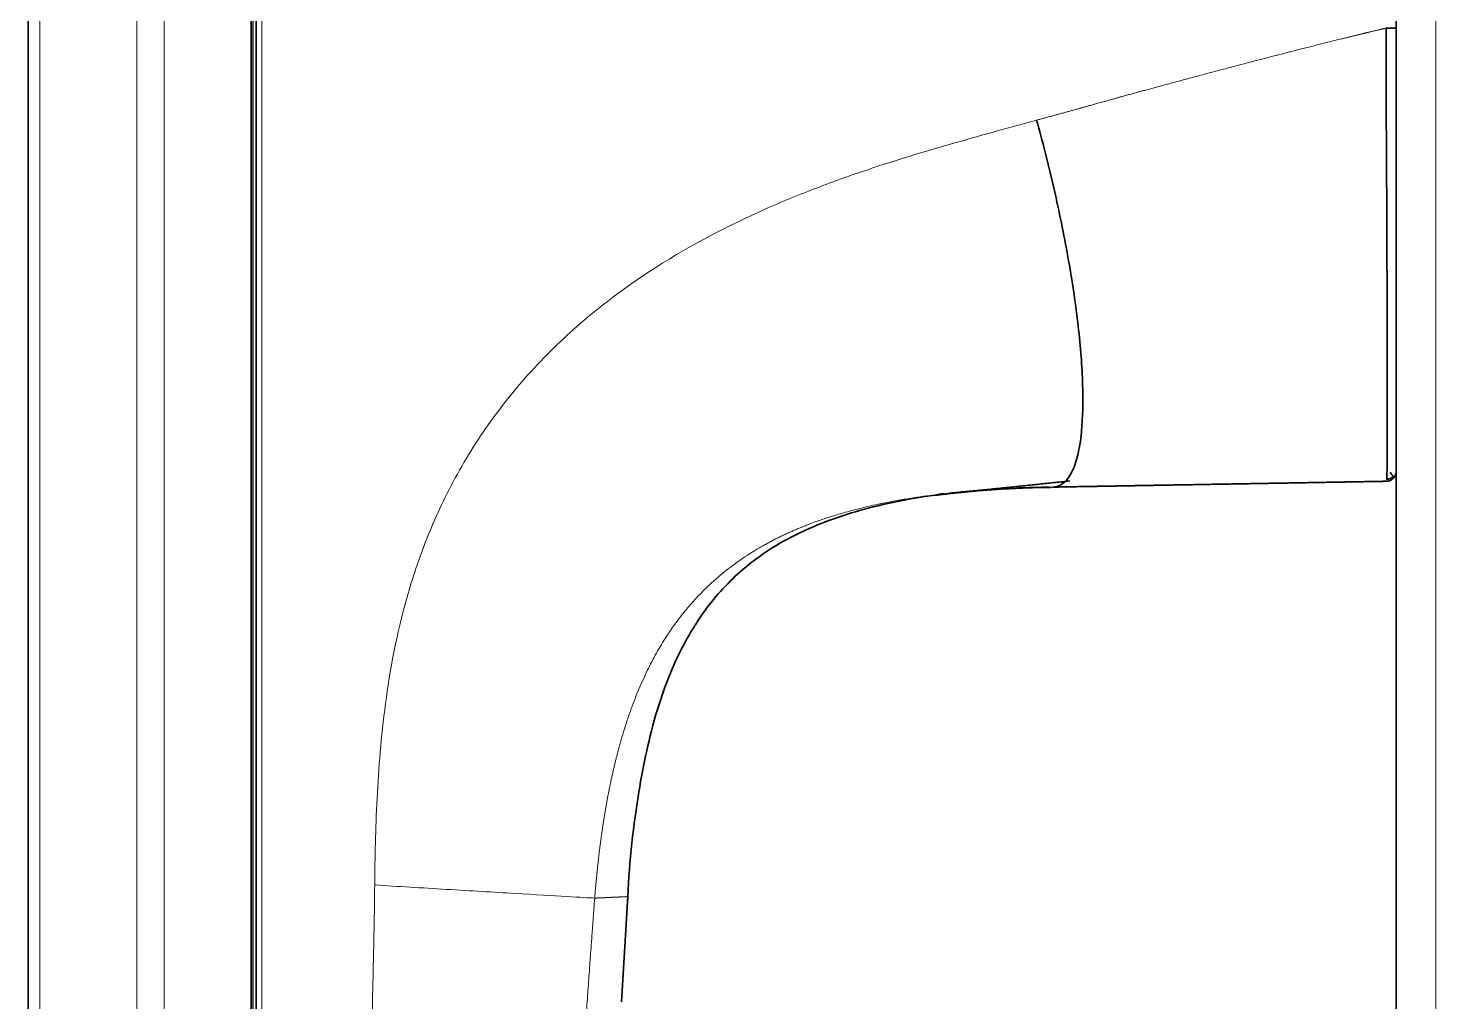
# Model space of a CAD drawing. Header units: inches. Extents: x -1096 to 3103, y -191 to 3207.
# Drawn here: x -53.2 to 17.8, y 1598.8 to 1647.9 of the extents above; entities that cross this region are included whole.
import ezdxf

# ---------------------------------------------------------------- set-up
doc = ezdxf.new("R2010")
doc.units = ezdxf.units.IN

msp = doc.modelspace()

# ---------------------------------------------------------------- linework, layer by layer
at = {"lineweight": 35}
for p, q in [((15.768, 1895.141), (15.768, 1263.141)), ((-53.232, 1494.441), (-53.232, 1670.141)), ((-41.984, 1664.501), (-41.984, 1500.08)), ((-41.962, 1664.501), (-41.962, 1500.08)), ((-41.732, 1664.246), (-41.732, 1497.748)), ((15.768, 1647.932), (15.768, 1651.184)), ((-23.31, 1598.826), (-22.985, 1604.131))]:
    msp.add_line(p, q, dxfattribs=at)
at = {"lineweight": 13}
for p, q in [((17.768, 1895.141), (17.768, 1263.141)), ((-52.647, 1670.141), (-52.647, 1494.441)), ((-47.751, 1668.926), (-47.751, 1495.414)), ((-46.38, 1668.559), (-46.38, 1495.55)), ((-41.878, 1664.246), (-41.878, 1497.748)), ((-41.44, 1497.748), (-41.44, 1664.246))]:
    msp.add_line(p, q, dxfattribs=at)
for points, degree, knots in [([(-2.367, 1643.292), (-1.455, 1643.536), (-0.152, 1643.899), (0.389, 1644.05), (1.462, 1644.35), (2.017, 1644.503), (3.978, 1645.044), (6.423, 1645.695), (8.825, 1646.334), (10.838, 1646.846), (11.971, 1647.133), (13.046, 1647.4), (13.649, 1647.549), (14.15, 1647.669), (14.416, 1647.733), (14.978, 1647.866), (15.255, 1647.932)], 2, [0, 0, 0, 0.125, 0.125, 0.1875, 0.25, 0.25, 0.5, 0.5, 0.75, 0.75, 0.875, 0.875, 0.9375, 0.9375, 0.96875, 1, 1, 1]), ([(-35.754, 1604.719), (-35.743, 1606.093), (-35.697, 1608.288), (-35.493, 1611.4), (-35.15, 1614.652), (-34.496, 1618.226), (-33.207, 1622.143), (-31.772, 1625.259), (-29.838, 1628.338), (-27.428, 1631.208), (-24.724, 1633.678), (-20.981, 1636.382), (-17.276, 1638.313), (-13.781, 1639.775), (-10.386, 1641.001), (-7.178, 1641.958), (-4.331, 1642.756), (-3.02, 1643.117), (-2.367, 1643.292)], 3, [0, 0, 0, 0, 0.1, 0.15, 0.2, 0.3, 0.35, 0.4, 0.45, 0.5, 0.55, 0.6, 0.7, 0.75, 0.8, 0.9, 0.95, 1, 1, 1, 1]), ([(-1.559, 1624.786), (-1.606, 1624.785), (-1.698, 1624.783), (-1.834, 1624.781), (-1.965, 1624.778), (-2.092, 1624.775), (-2.214, 1624.772), (-2.333, 1624.768), (-2.447, 1624.765), (-2.556, 1624.762), (-2.662, 1624.758), (-2.764, 1624.755), (-2.861, 1624.752), (-2.955, 1624.748), (-3.045, 1624.745), (-3.13, 1624.742), (-3.213, 1624.738), (-3.291, 1624.735), (-3.365, 1624.732), (-3.436, 1624.729), (-3.503, 1624.726), (-3.615, 1624.721), (-3.772, 1624.713), (-3.978, 1624.703), (-4.186, 1624.691), (-4.396, 1624.679), (-4.608, 1624.666), (-4.821, 1624.652), (-5.037, 1624.637), (-5.254, 1624.621), (-5.473, 1624.604), (-5.772, 1624.579), (-6.173, 1624.543), (-6.696, 1624.491), (-7.279, 1624.425), (-7.917, 1624.344), (-8.604, 1624.244), (-9.333, 1624.124), (-10.005, 1623.996), (-10.592, 1623.872), (-11.068, 1623.762), (-11.503, 1623.654), (-11.899, 1623.548), (-12.258, 1623.445), (-12.584, 1623.347), (-12.876, 1623.254), (-13.138, 1623.167), (-13.37, 1623.087), (-13.573, 1623.014), (-13.749, 1622.949), (-13.899, 1622.892), (-14.023, 1622.844), (-14.122, 1622.805), (-14.196, 1622.775), (-14.299, 1622.733), (-14.44, 1622.674), (-14.628, 1622.594), (-14.818, 1622.51), (-15.01, 1622.422), (-15.204, 1622.331), (-15.401, 1622.235), (-15.599, 1622.136), (-15.799, 1622.031), (-16, 1621.923), (-16.32, 1621.744), (-16.722, 1621.504), (-17.172, 1621.212), (-17.529, 1620.961), (-17.803, 1620.758), (-18.052, 1620.564), (-18.298, 1620.364), (-18.562, 1620.138), (-18.809, 1619.915), (-19.041, 1619.695), (-19.258, 1619.48), (-19.462, 1619.268), (-19.766, 1618.939), (-20.158, 1618.48), (-20.619, 1617.876), (-20.994, 1617.327), (-21.298, 1616.839), (-21.545, 1616.415), (-21.781, 1615.979), (-22.007, 1615.531), (-22.223, 1615.071), (-22.429, 1614.598), (-22.626, 1614.113), (-22.814, 1613.615), (-22.952, 1613.22), (-23.048, 1612.932), (-23.104, 1612.757), (-23.16, 1612.581), (-23.215, 1612.403), (-23.268, 1612.225), (-23.321, 1612.045), (-23.372, 1611.864), (-23.422, 1611.683), (-23.472, 1611.5), (-23.52, 1611.316), (-23.567, 1611.131), (-23.614, 1610.945), (-23.659, 1610.758), (-23.703, 1610.57), (-23.747, 1610.381), (-23.789, 1610.191), (-23.83, 1610), (-23.871, 1609.808), (-23.911, 1609.615), (-23.949, 1609.421), (-23.987, 1609.226), (-24.024, 1609.03), (-24.06, 1608.833), (-24.095, 1608.635), (-24.129, 1608.436), (-24.162, 1608.237), (-24.195, 1608.036), (-24.226, 1607.834), (-24.257, 1607.632), (-24.287, 1607.428), (-24.316, 1607.224), (-24.344, 1607.019), (-24.372, 1606.812), (-24.398, 1606.605), (-24.424, 1606.397), (-24.449, 1606.189), (-24.473, 1605.979), (-24.497, 1605.768), (-24.519, 1605.557), (-24.541, 1605.345), (-24.563, 1605.132), (-24.583, 1604.919), (-24.603, 1604.704), (-24.622, 1604.489), (-24.64, 1604.274), (-24.651, 1604.13), (-24.657, 1604.058)], 3, [0, 0, 0, 0, 0.003959, 0.00779, 0.011495, 0.015075, 0.018533, 0.02187, 0.025088, 0.028188, 0.031172, 0.034042, 0.036799, 0.039443, 0.041978, 0.044403, 0.046719, 0.048929, 0.051033, 0.053031, 0.054926, 0.056718, 0.062458, 0.068261, 0.074124, 0.080043, 0.086017, 0.092043, 0.098119, 0.104243, 0.110411, 0.116622, 0.129537, 0.144338, 0.160883, 0.179024, 0.198607, 0.219473, 0.241468, 0.256491, 0.270303, 0.282981, 0.294592, 0.305193, 0.314835, 0.323558, 0.331397, 0.338383, 0.344543, 0.349897, 0.354465, 0.358261, 0.361297, 0.363582, 0.365125, 0.370855, 0.376695, 0.382644, 0.388702, 0.394865, 0.401135, 0.407509, 0.413989, 0.420572, 0.427261, 0.445626, 0.461035, 0.473607, 0.483418, 0.490511, 0.500901, 0.510875, 0.520445, 0.529621, 0.53841, 0.546819, 0.554851, 0.576926, 0.598484, 0.619602, 0.633301, 0.647084, 0.660974, 0.674992, 0.689159, 0.703494, 0.718015, 0.73274, 0.747691, 0.752758, 0.757842, 0.762943, 0.76806, 0.773196, 0.778349, 0.783519, 0.788709, 0.793916, 0.799142, 0.804386, 0.809649, 0.814931, 0.820231, 0.825551, 0.830888, 0.836245, 0.84162, 0.847013, 0.852426, 0.857858, 0.86331, 0.868781, 0.874272, 0.879783, 0.885314, 0.890865, 0.896437, 0.902028, 0.90764, 0.913272, 0.918923, 0.924595, 0.930286, 0.935996, 0.941725, 0.947474, 0.95324, 0.959026, 0.964829, 0.970649, 0.976487, 0.982341, 0.988212, 0.994098, 1, 1, 1, 1]), ([(-7.319, 1624.446), (-7.272, 1624.452), (-7.19, 1624.461), (-7.107, 1624.47), (-7.072, 1624.474)], 3, [0, 0, 0, 0, 0.571678, 1, 1, 1, 1]), ([(-38.563, 1493.04), (-38.063, 1511.529), (-37.328, 1539.378), (-36.491, 1571.898), (-36.087, 1588.283), (-35.915, 1596.46), (-35.814, 1601.161), (-35.764, 1603.458), (-35.754, 1604.719)], 3, [0, 0, 0, 0, 0.496997, 0.748496, 0.874245, 0.93712, 0.968557, 1, 1, 1, 1]), ([(-24.657, 1604.058), (-24.93, 1604.072), (-25.872, 1604.126), (-28.553, 1604.284), (-32.11, 1604.498), (-34.589, 1604.648), (-35.754, 1604.719)], 3, [0, 0, 0, 0, 0.249988, 0.499993, 0.749999, 1, 1, 1, 1]), ([(-24.657, 1604.058), (-24.661, 1604.002), (-24.67, 1603.89), (-24.682, 1603.72), (-24.695, 1603.548), (-24.709, 1603.373), (-24.722, 1603.195), (-24.735, 1603.015), (-24.749, 1602.832), (-24.762, 1602.647), (-24.776, 1602.458), (-24.803, 1602.088), (-24.849, 1601.452), (-24.905, 1600.688), (-24.956, 1599.977), (-24.997, 1599.403), (-25.039, 1598.828), (-25.08, 1598.254), (-25.121, 1597.68), (-25.202, 1596.559), (-25.313, 1595.03), (-25.442, 1593.233), (-25.542, 1591.855), (-25.612, 1590.894), (-25.66, 1590.218), (-25.699, 1589.683), (-25.738, 1589.145), (-25.778, 1588.593), (-25.818, 1588.029), (-25.86, 1587.451), (-25.902, 1586.861), (-25.945, 1586.257), (-25.99, 1585.64), (-26.035, 1585.01), (-26.081, 1584.366), (-26.128, 1583.71), (-26.176, 1583.04), (-26.225, 1582.357), (-26.275, 1581.661), (-26.326, 1580.952), (-26.378, 1580.23), (-26.43, 1579.495), (-26.484, 1578.746), (-26.538, 1577.984), (-26.594, 1577.209), (-26.706, 1575.633), (-26.878, 1573.234), (-27.11, 1569.99), (-27.348, 1566.664), (-27.592, 1563.258), (-27.841, 1559.771), (-28.097, 1556.203), (-28.358, 1552.554), (-28.629, 1548.777), (-28.907, 1544.898), (-29.19, 1540.946), (-29.474, 1536.997), (-29.757, 1533.05), (-30.04, 1529.105), (-30.323, 1525.163), (-30.606, 1521.223), (-30.89, 1517.285), (-31.173, 1513.349), (-31.456, 1509.416), (-31.738, 1505.485), (-32.021, 1501.556), (-32.304, 1497.63), (-32.492, 1495.013), (-32.586, 1493.705)], 3, [0, 0, 0, 0, 0.001515, 0.003053, 0.004616, 0.006203, 0.007814, 0.009449, 0.011108, 0.012791, 0.014499, 0.01623, 0.022857, 0.031796, 0.037001, 0.042205, 0.047411, 0.052616, 0.057822, 0.063029, 0.083104, 0.099391, 0.111888, 0.120596, 0.125515, 0.130273, 0.135149, 0.140145, 0.14526, 0.150494, 0.155847, 0.16132, 0.166912, 0.172623, 0.178453, 0.184403, 0.190472, 0.19666, 0.202967, 0.209394, 0.21594, 0.222605, 0.229389, 0.236293, 0.243316, 0.250458, 0.27913, 0.308534, 0.338669, 0.369537, 0.401135, 0.433466, 0.466528, 0.500322, 0.536151, 0.571959, 0.607745, 0.64351, 0.679254, 0.714977, 0.750679, 0.78636, 0.822019, 0.857658, 0.893275, 0.928871, 0.964446, 1, 1, 1, 1]), ([(-22.988, 1604.134), (-22.987, 1604.135), (-22.986, 1604.135), (-22.985, 1604.135), (-22.985, 1604.135), (-22.985, 1604.135), (-22.987, 1604.134), (-22.989, 1604.134), (-22.992, 1604.134), (-22.996, 1604.134), (-23.001, 1604.134), (-23.007, 1604.134), (-23.013, 1604.133), (-23.021, 1604.133), (-23.029, 1604.133), (-23.038, 1604.132), (-23.048, 1604.132), (-23.058, 1604.131), (-23.07, 1604.131), (-23.082, 1604.13), (-23.095, 1604.129), (-23.109, 1604.129), (-23.124, 1604.128), (-23.14, 1604.127), (-23.157, 1604.127), (-23.174, 1604.126), (-23.192, 1604.125), (-23.211, 1604.124), (-23.231, 1604.123), (-23.252, 1604.122), (-23.273, 1604.121), (-23.295, 1604.12), (-23.319, 1604.119), (-23.343, 1604.118), (-23.368, 1604.117), (-23.393, 1604.116), (-23.42, 1604.114), (-23.447, 1604.113), (-23.475, 1604.112), (-23.504, 1604.111), (-23.534, 1604.109), (-23.565, 1604.108), (-23.597, 1604.106), (-23.629, 1604.105), (-23.662, 1604.103), (-23.696, 1604.102), (-23.731, 1604.1), (-23.767, 1604.098), (-23.803, 1604.097), (-23.841, 1604.095), (-23.879, 1604.093), (-23.918, 1604.092), (-23.958, 1604.09), (-23.999, 1604.088), (-24.04, 1604.086), (-24.083, 1604.084), (-24.126, 1604.082), (-24.17, 1604.08), (-24.215, 1604.078), (-24.261, 1604.076), (-24.307, 1604.074), (-24.355, 1604.071), (-24.403, 1604.069), (-24.452, 1604.067), (-24.502, 1604.065), (-24.553, 1604.062), (-24.604, 1604.06), (-24.639, 1604.058), (-24.657, 1604.058)], 3, [0, 0, 0, 0, 0.01506, 0.030138, 0.045217, 0.060299, 0.075383, 0.090469, 0.105558, 0.120649, 0.135742, 0.150838, 0.165936, 0.181036, 0.196139, 0.211244, 0.226351, 0.241461, 0.256573, 0.271687, 0.286804, 0.301923, 0.317045, 0.332169, 0.347295, 0.362424, 0.377555, 0.392688, 0.407824, 0.422962, 0.438103, 0.453246, 0.468391, 0.483539, 0.498689, 0.513841, 0.528996, 0.544153, 0.559313, 0.574475, 0.58964, 0.604807, 0.619976, 0.635148, 0.650322, 0.665499, 0.680678, 0.695859, 0.711043, 0.726229, 0.741418, 0.756609, 0.771802, 0.786998, 0.802197, 0.817398, 0.832601, 0.847807, 0.863015, 0.878226, 0.893439, 0.908655, 0.923873, 0.939093, 0.954316, 0.969542, 0.98477, 1, 1, 1, 1])]:
    msp.add_open_spline(points, degree=degree, knots=knots, dxfattribs=at)
at = {"lineweight": 35}
for points, degree, knots in [([(15.288, 1625.174), (15.288, 1625.176), (15.289, 1625.183), (15.29, 1625.196), (15.291, 1625.215), (15.292, 1625.235), (15.293, 1625.259), (15.294, 1625.284), (15.296, 1625.312), (15.297, 1625.343), (15.298, 1625.377), (15.299, 1625.414), (15.3, 1625.455), (15.302, 1625.498), (15.303, 1625.546), (15.304, 1625.597), (15.305, 1625.653), (15.306, 1625.713), (15.307, 1625.778), (15.308, 1625.847), (15.309, 1625.922), (15.31, 1626.001), (15.311, 1626.087), (15.312, 1626.178), (15.313, 1626.275), (15.313, 1626.379), (15.314, 1626.489), (15.315, 1626.606), (15.315, 1626.73), (15.316, 1626.862), (15.316, 1627.001), (15.316, 1627.148), (15.316, 1627.304), (15.317, 1627.468), (15.317, 1627.641), (15.317, 1627.823), (15.317, 1628.015), (15.317, 1628.216), (15.316, 1628.427), (15.316, 1628.648), (15.316, 1628.88), (15.315, 1629.122), (15.315, 1629.375), (15.315, 1629.639), (15.314, 1629.915), (15.314, 1630.202), (15.313, 1630.5), (15.313, 1630.811), (15.312, 1631.133), (15.312, 1631.467), (15.311, 1631.884), (15.311, 1632.386), (15.31, 1632.972), (15.309, 1633.56), (15.308, 1634.148), (15.306, 1634.735), (15.305, 1635.318), (15.303, 1635.896), (15.302, 1636.467), (15.3, 1637.029), (15.299, 1637.426), (15.298, 1637.655), (15.298, 1637.722), (15.298, 1637.789), (15.298, 1637.857), (15.297, 1637.927), (15.297, 1637.997), (15.297, 1638.068), (15.296, 1638.14), (15.296, 1638.213), (15.296, 1638.287), (15.295, 1638.361), (15.295, 1638.437), (15.295, 1638.514), (15.294, 1638.591), (15.294, 1638.67), (15.293, 1638.749), (15.293, 1638.83), (15.293, 1638.911), (15.292, 1638.993), (15.292, 1639.077), (15.291, 1639.161), (15.291, 1639.246), (15.29, 1639.332), (15.29, 1639.419), (15.289, 1639.506), (15.289, 1639.595), (15.288, 1639.685), (15.288, 1639.776), (15.287, 1639.867), (15.287, 1639.96), (15.286, 1640.053), (15.285, 1640.147), (15.285, 1640.243), (15.284, 1640.339), (15.284, 1640.436), (15.283, 1640.534), (15.283, 1640.633), (15.282, 1640.733), (15.281, 1640.834), (15.281, 1640.935), (15.28, 1641.038), (15.28, 1641.142), (15.279, 1641.246), (15.278, 1641.351), (15.278, 1641.458), (15.277, 1641.565), (15.277, 1641.673), (15.276, 1641.782), (15.275, 1641.892), (15.275, 1642.002), (15.274, 1642.114), (15.274, 1642.226), (15.273, 1642.34), (15.272, 1642.454), (15.272, 1642.569), (15.271, 1642.685), (15.27, 1642.801), (15.27, 1642.919), (15.269, 1643.037), (15.269, 1643.157), (15.268, 1643.277), (15.268, 1643.397), (15.267, 1643.519), (15.266, 1643.642), (15.266, 1643.765), (15.265, 1643.889), (15.265, 1644.014), (15.264, 1644.139), (15.264, 1644.266), (15.263, 1644.393), (15.263, 1644.521), (15.262, 1644.649), (15.262, 1644.779), (15.261, 1644.909), (15.261, 1645.039), (15.26, 1645.171), (15.26, 1645.303), (15.259, 1645.436), (15.259, 1645.569), (15.259, 1645.703), (15.258, 1645.838), (15.258, 1645.974), (15.257, 1646.11), (15.257, 1646.247), (15.257, 1646.384), (15.257, 1646.522), (15.256, 1646.66), (15.256, 1646.8), (15.256, 1646.939), (15.256, 1647.08), (15.255, 1647.22), (15.255, 1647.362), (15.255, 1647.503), (15.255, 1647.646), (15.255, 1647.789), (15.255, 1647.884), (15.255, 1647.932)], 3, [0, 0, 0, 0, 0.00166, 0.006755, 0.012029, 0.017484, 0.023119, 0.028938, 0.034941, 0.04113, 0.047507, 0.054073, 0.060829, 0.067778, 0.07492, 0.082257, 0.089791, 0.097522, 0.105452, 0.113583, 0.121914, 0.130449, 0.139187, 0.148131, 0.157281, 0.166639, 0.176205, 0.185982, 0.195971, 0.206172, 0.216587, 0.227214, 0.238056, 0.249111, 0.260381, 0.271865, 0.283562, 0.295474, 0.3076, 0.319939, 0.332492, 0.345258, 0.358235, 0.371423, 0.384819, 0.398422, 0.41223, 0.42624, 0.44045, 0.454857, 0.469459, 0.493272, 0.516532, 0.539225, 0.561339, 0.582865, 0.603793, 0.624117, 0.643833, 0.662941, 0.681438, 0.683617, 0.685823, 0.688055, 0.690314, 0.692601, 0.694913, 0.697253, 0.699619, 0.702011, 0.70443, 0.706875, 0.709346, 0.711844, 0.714368, 0.716918, 0.719493, 0.722095, 0.724723, 0.727376, 0.730055, 0.73276, 0.73549, 0.738245, 0.741026, 0.743832, 0.746663, 0.74952, 0.752401, 0.755307, 0.758238, 0.761193, 0.764173, 0.767178, 0.770207, 0.77326, 0.776338, 0.779439, 0.782565, 0.785714, 0.788888, 0.792085, 0.795305, 0.798549, 0.801817, 0.805107, 0.808421, 0.811757, 0.815117, 0.818499, 0.821903, 0.82533, 0.82878, 0.832251, 0.835744, 0.839259, 0.842796, 0.846354, 0.849934, 0.853534, 0.857156, 0.860799, 0.864462, 0.868145, 0.871849, 0.875573, 0.879316, 0.883079, 0.886862, 0.890664, 0.894486, 0.898326, 0.902186, 0.906064, 0.909961, 0.913876, 0.917809, 0.921761, 0.92573, 0.929717, 0.933722, 0.937744, 0.941783, 0.945839, 0.949911, 0.954, 0.958105, 0.962227, 0.966364, 0.970516, 0.974684, 0.978867, 0.983065, 0.987278, 0.991505, 0.995745, 1, 1, 1, 1]), ([(15.768, 1647.932), (15.767, 1647.932), (15.757, 1647.931), (15.706, 1647.931), (15.667, 1647.931), (15.566, 1647.931), (15.505, 1647.931), (15.379, 1647.931), (15.314, 1647.931), (15.255, 1647.932)], 3, [0, 0, 0, 0, 0.25, 0.25, 0.5, 0.5, 0.75, 0.75, 1, 1, 1, 1]), ([(15.768, 1626.479), (15.768, 1626.496), (15.768, 1626.566), (15.768, 1626.699), (15.768, 1626.889), (15.768, 1627.101), (15.768, 1627.373), (15.768, 1627.709), (15.768, 1628.11), (15.768, 1628.525), (15.768, 1628.95), (15.768, 1629.352), (15.768, 1629.726), (15.768, 1630.067), (15.768, 1630.411), (15.768, 1630.754), (15.768, 1631.096), (15.768, 1631.436), (15.768, 1631.773), (15.768, 1632.264), (15.768, 1632.92), (15.768, 1633.75), (15.768, 1634.577), (15.768, 1635.376), (15.768, 1636.127), (15.767, 1636.81), (15.767, 1637.429), (15.767, 1637.977), (15.767, 1638.452), (15.767, 1638.852), (15.767, 1639.295), (15.767, 1639.833), (15.767, 1640.517), (15.767, 1641.211), (15.767, 1641.868), (15.768, 1642.44), (15.768, 1642.944), (15.768, 1643.413), (15.768, 1643.89), (15.768, 1644.416), (15.768, 1645.002), (15.768, 1645.54), (15.768, 1645.998), (15.768, 1646.346), (15.768, 1646.664), (15.768, 1646.952), (15.768, 1647.208), (15.768, 1647.433), (15.768, 1647.627), (15.768, 1647.79), (15.768, 1647.888), (15.768, 1647.932)], 3, [0, 0, 0, 0, 0.006148, 0.025573, 0.045766, 0.066708, 0.088372, 0.120845, 0.152021, 0.181959, 0.210705, 0.238293, 0.258933, 0.279022, 0.29854, 0.31747, 0.335802, 0.353533, 0.370662, 0.38719, 0.426866, 0.464893, 0.501344, 0.536195, 0.567003, 0.594703, 0.619291, 0.640769, 0.659154, 0.674459, 0.686688, 0.709722, 0.735197, 0.763136, 0.786366, 0.807052, 0.825171, 0.840705, 0.85736, 0.876028, 0.89671, 0.919415, 0.93272, 0.944937, 0.956068, 0.966114, 0.975073, 0.982943, 0.989723, 0.995409, 1, 1, 1, 1]), ([(-1.559, 1624.786), (-1.315, 1624.79), (-0.857, 1624.992), (-0.332, 1625.994), (-0.035, 1627.749), (-0.012, 1630.215), (-0.275, 1633.242), (-0.795, 1636.6), (-1.514, 1640.04), (-2.076, 1642.24), (-2.367, 1643.292)], 3, [0, 0, 0, 0, 0.124993, 0.249997, 0.375, 0.500003, 0.625007, 0.75001, 0.875013, 1, 1, 1, 1]), ([(15.276, 1625.08), (15.335, 1625.081), (15.397, 1625.093), (15.518, 1625.143), (15.576, 1625.181), (15.672, 1625.278), (15.709, 1625.337), (15.757, 1625.458), (15.767, 1625.521), (15.768, 1625.58)], 3, [0, 0, 0, 0, 0.25, 0.25, 0.5, 0.5, 0.75, 0.75, 1, 1, 1, 1]), ([(15.278, 1625.178), (15.31, 1625.179), (15.373, 1625.186), (15.468, 1625.216), (15.557, 1625.266), (15.609, 1625.311), (15.634, 1625.337)], 3, [0, 0, 0, 0, 0.233474, 0.480437, 0.737824, 1, 1, 1, 1]), ([(-3.392, 1624.736), (-3.348, 1624.737), (-3.26, 1624.741), (-3.132, 1624.746), (-3.008, 1624.75), (-2.889, 1624.754), (-2.774, 1624.758), (-2.665, 1624.761), (-2.535, 1624.765), (-2.362, 1624.769), (-2.168, 1624.774), (-1.986, 1624.778), (-1.848, 1624.781), (-1.767, 1624.782), (-1.732, 1624.783)], 3, [0, 0, 0, 0, 0.079962, 0.157242, 0.231793, 0.303572, 0.372535, 0.43864, 0.501846, 0.607041, 0.751129, 0.85381, 0.936874, 1, 1, 1, 1]), ([(15.276, 1625.08), (13.916, 1625.056), (13.168, 1625.043), (12.262, 1625.027), (11.06, 1625.006), (9.02, 1624.97), (6.841, 1624.932), (4.43, 1624.89), (2.633, 1624.859), (2.234, 1624.852), (1.596, 1624.841), (0.77, 1624.826), (0.56, 1624.823), (-0.668, 1624.801), (-1.559, 1624.786)], 2, [0, 0, 0, 0.125, 0.125, 0.25, 0.25, 0.5, 0.5, 0.75, 0.75, 0.8125, 0.8125, 0.875, 0.875, 1, 1, 1]), ([(-23.005, 1603.804), (-22.938, 1605.606), (-22.602, 1608.776), (-21.75, 1613.041), (-20.519, 1616.376), (-18.891, 1619.019), (-16.798, 1621.092), (-14.173, 1622.673), (-10.887, 1623.8), (-8.47, 1624.275), (-7.107, 1624.415)], 3, [0, 0, 0, 0, 0.184439, 0.328312, 0.445898, 0.548172, 0.644965, 0.745867, 0.860639, 1, 1, 1, 1])]:
    msp.add_open_spline(points, degree=degree, knots=knots, dxfattribs=at)
for points in [[(15.472, 1625.534), (15.657, 1625.197), (15.736, 1625.405)], [(-1.629, 1624.773), (-4.378, 1624.748), (-7.107, 1624.415)], [(-6.748, 1624.483), (-3.645, 1624.774), (-0.701, 1625.099)]]:
    msp.add_open_spline(points, degree=2, dxfattribs=at)

doc.saveas('drawing.dxf')
